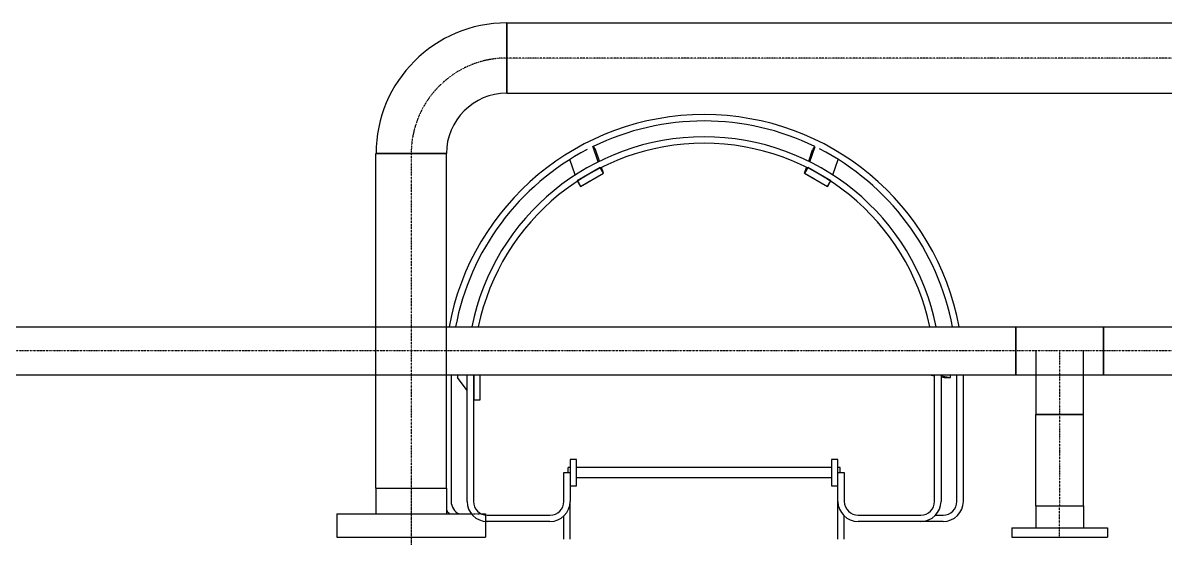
# Model space of a CAD drawing. Header units: millimetres. Extents: x -10011772 to -8149599, y 2847708 to 3434448.
# Drawn here: x -9501881 to -9496420, y 3191168 to 3193632 of the extents above; entities that cross this region are included whole.
import ezdxf

# ---------------------------------------------------------------- set-up
doc = ezdxf.new("R2010")
doc.units = ezdxf.units.MM
for name, pattern in [('DASHDOT2', [0.5, 0.25, -0.125, 0, -0.125]), ('DIVIDE2', [0.625, 0.25, -0.125, 0, -0.125, 0, -0.125]), ('HIDDEN2', [0.1875, 0.125, -0.0625])]:
    doc.linetypes.add(name, pattern=pattern)
doc.layers.add('总平面底图', color=9, linetype='Continuous')

# ---------------------------------------------------------------- blocks, each defined once
blk = doc.blocks.new('总平面底图 爆炸危险区 LOCATION I')
at = {"layer": '总平面底图', "linetype": 'Continuous'}
for p, q in [((224943.5, 132923.6), (224943.5, 133091.9)), ((224943.5, 133091.9), (224943.5, 132923.6)), ((224943.5, 133091.9), (227717.8, 133091.9)), ((224943.5, 132923.6), (227717.8, 132923.6)), ((225162.1, 132759.6), (225149.3, 132796.8)), ((225155.3, 132788.7), (225150.8, 132796.5)), ((225164.8, 132760.9), (225155.3, 132788.7)), ((225665, 132760.9), (225674.4, 132788.4)), ((225667.6, 132759.6), (225680.2, 132796.6)), ((225679, 132796.5), (225674.4, 132788.4)), ((224630.7, 132779.1), (224714.9, 132779.1)), ((224630.7, 132364.9), (224630.7, 132779.1)), ((224799, 132779.1), (224630.7, 132779.1)), ((224714.9, 132779.1), (224799, 132779.1)), ((224799, 132364.9), (224799, 132779.1)), ((225107, 132728.1), (225094.4, 132765.2)), ((225722.7, 132728.1), (225735.4, 132765.2)), ((225166.8, 132745.9), (225111.8, 132714.1)), ((225119.4, 132700.9), (225174.4, 132732.7)), ((225174.4, 132732.7), (225166.8, 132745.9)), ((225174.4, 132732.8), (225169.8, 132746.4)), ((225174.4, 132732.8), (225171, 132738.6)), ((225174.3, 132732.8), (225174.4, 132732.8)), ((225655.3, 132732.5), (225655.4, 132732.7)), ((225655.4, 132732.7), (225655.3, 132732.5)), ((225655.3, 132732.5), (225679, 132719.1)), ((225655.4, 132732.7), (225660, 132746.3)), ((225663, 132745.9), (225655.4, 132732.7)), ((225655.4, 132732.7), (225710.3, 132700.9)), ((225662.5, 132745.1), (225659.6, 132740)), ((225718, 132714.1), (225663, 132745.9)), ((225111.8, 132714.1), (225119.4, 132700.9)), ((225112.2, 132713.3), (225115.2, 132708.2)), ((225119.5, 132700.9), (225141.1, 132713.5)), ((225710.3, 132700.9), (225718, 132714.1)), ((225710.5, 132701.1), (225713.7, 132706.8)), ((225119.4, 132701), (225119.5, 132700.9)), ((225710.4, 132701.1), (225710.5, 132701.1)), ((222327.4, 132364.9), (226160.2, 132364.9)), ((226160.2, 132250.6), (226160.2, 132364.9)), ((226160.2, 132364.9), (226369.5, 132364.9)), ((226160.2, 132364.9), (226160.2, 132307.7)), ((226369.5, 132250.6), (226369.5, 132364.9)), ((226369.5, 132364.9), (226369.5, 132307.7)), ((226369.5, 132364.9), (228712.5, 132364.9)), ((226160.2, 132307.7), (226160.2, 132250.6)), ((226369.5, 132307.7), (226369.5, 132250.6)), ((222327.4, 132250.6), (226160.2, 132250.6)), ((224630.7, 131979.5), (224630.7, 132250.6)), ((224799, 131979.5), (224799, 132250.6)), ((224810.4, 132250.6), (224810.4, 131947.9)), ((224825.6, 132250.6), (224825.6, 132243.9)), ((224848.5, 132212.6), (224825.6, 132243.9)), ((224848.5, 131947.9), (224848.5, 132250.6)), ((224863.7, 132250.6), (224863.7, 131947.9)), ((224864.6, 132250.6), (224864.6, 132190.5)), ((224879.8, 132190.5), (224879.8, 132250.6)), ((225954.2, 132250.6), (225966.1, 132248.2)), ((225966.1, 131947.9), (225966.1, 132250.6)), ((225981.3, 132250.6), (225981.3, 131947.9)), ((225981.3, 132248.2), (226004.1, 132243.8)), ((225981.3, 132245.3), (225988.9, 132243.8)), ((225988.9, 132243.8), (226004.1, 132243.8)), ((226004.1, 132243.8), (226004.1, 132250.6)), ((226019.4, 131947.9), (226019.4, 132250.6)), ((226034.6, 132250.6), (226034.6, 131947.9)), ((226160.2, 132250.6), (226369.5, 132250.6)), ((226207.7, 132250.6), (226207.7, 132155.3)), ((226322, 132155.3), (226322, 132250.6)), ((226369.5, 132250.6), (228712.5, 132250.6)), ((224864.6, 132190.6), (224863.7, 132191.7)), ((224864.6, 132190.5), (224879.8, 132190.5)), ((226207.7, 132155.3), (226264.9, 132155.3)), ((226207.7, 131936.8), (226207.7, 132155.3)), ((226264.9, 132155.3), (226207.7, 132155.3)), ((226264.9, 132155.3), (226322, 132155.3)), ((226322, 132155.3), (226264.9, 132155.3)), ((226322, 131936.8), (226322, 132155.3)), ((225089.8, 132016.5), (225089.8, 132029.2)), ((225094.8, 132029.2), (225089.8, 132029.2)), ((225110.1, 132048.2), (225094.8, 132048.2)), ((225094.8, 132048.2), (225094.8, 131984.7)), ((225110.1, 131984.7), (225110.1, 132048.2)), ((225719.7, 132029.2), (225110.1, 132029.2)), ((225719.7, 132048.2), (225719.7, 131984.7)), ((225734.9, 132048.2), (225719.7, 132048.2)), ((225734.9, 131984.7), (225734.9, 132048.2)), ((225740, 132029.2), (225734.9, 132029.2)), ((225740, 132016.5), (225740, 132029.2)), ((225079.6, 131947.9), (225079.6, 132016.5)), ((225079.6, 132016.5), (225094.8, 132016.5)), ((225719.7, 132003.8), (225110.1, 132003.8)), ((225734.9, 132016.5), (225750.2, 132016.5)), ((225750.2, 132016.5), (225750.2, 131947.9)), ((224630.7, 131979.5), (224714.9, 131979.5)), ((224630.7, 131979.5), (224714.9, 131979.5)), ((224630.7, 131979.5), (224630.7, 131917.7)), ((224714.9, 131979.5), (224799, 131979.5)), ((224714.9, 131979.5), (224799, 131979.5)), ((224799, 131979.5), (224799, 131917.7)), ((225094.8, 131984.7), (225110.1, 131984.7)), ((225094.8, 131984.7), (225094.8, 131947.9)), ((225719.7, 131984.7), (225734.9, 131984.7)), ((225734.9, 131947.9), (225734.9, 131984.7)), ((225094.8, 131857.7), (225094.8, 131947.9)), ((225734.9, 131857.7), (225734.9, 131947.9)), ((224537.1, 131917.7), (224714.9, 131917.7)), ((224537.1, 131917.7), (224537.1, 131862.2)), ((224714.9, 131917.7), (224859, 131917.7)), ((224883.3, 131917.7), (224892.7, 131917.7)), ((224892.7, 131917.7), (224892.7, 131915.1)), ((224896.7, 131914.9), (225046.6, 131914.9)), ((225079.6, 131857.7), (225079.6, 131912.7)), ((225750.2, 131857.7), (225750.2, 131912.7)), ((225783.2, 131914.9), (225933, 131914.9)), ((225968.2, 131914.9), (225986.4, 131914.9)), ((226207.7, 131936.8), (226264.9, 131936.8)), ((226207.7, 131936.8), (226207.7, 131884.5)), ((226207.7, 131936.8), (226264.9, 131936.8)), ((226264.9, 131936.8), (226322, 131936.8)), ((226264.9, 131936.8), (226322, 131936.8)), ((226322, 131936.8), (226322, 131884.5)), ((224892.7, 131899.8), (224892.7, 131862.2)), ((224896.7, 131899.6), (224892.7, 131899.6)), ((225046.6, 131899.6), (224896.7, 131899.6)), ((225933, 131899.6), (225783.2, 131899.6)), ((225986.4, 131899.6), (225933, 131899.6)), ((224537.1, 131862.2), (224714.9, 131862.2)), ((224714.9, 131862.2), (224892.7, 131862.2)), ((226150.6, 131884.5), (226264.9, 131884.5)), ((226150.6, 131884.5), (226150.6, 131862.2)), ((226150.6, 131862.2), (226264.9, 131862.2)), ((226264.9, 131884.5), (226379.2, 131884.5)), ((226264.9, 131862.2), (226379.2, 131862.2)), ((226379.2, 131884.5), (226379.2, 131862.2))]:
    blk.add_line(p, q, dxfattribs=at)
at = {"layer": '总平面底图', "linetype": 'DIVIDE2'}
for p, q in [((224943.5, 133007.7), (224943.5, 133007.7)), ((224943.5, 133007.7), (224943.5, 133007.7)), ((227717.8, 133007.7), (224943.5, 133007.7)), ((224714.9, 132779.1), (224714.9, 132364.9)), ((224714.9, 132779.1), (224714.9, 132779.1)), ((224714.9, 132779.1), (224714.9, 132779.1)), ((224714.9, 132364.9), (224714.9, 132250.6)), ((226160.2, 132307.7), (222327.4, 132307.7)), ((226160.2, 132307.7), (226160.2, 132307.7)), ((226369.5, 132307.7), (226160.2, 132307.7)), ((226160.2, 132307.7), (226160.2, 132307.7)), ((226264.9, 132307.7), (226264.9, 132250.6)), ((226369.5, 132307.7), (226369.5, 132307.7)), ((228712.5, 132307.7), (226369.5, 132307.7)), ((224714.9, 132250.6), (224714.9, 132007)), ((226264.9, 132250.6), (226264.9, 132155.3)), ((226264.9, 132155.3), (226264.9, 131936.8)), ((226264.9, 132155.3), (226264.9, 132155.3)), ((226264.9, 132155.3), (226264.9, 132155.3)), ((226264.9, 131862.2), (226264.9, 131936.8))]:
    blk.add_line(p, q, dxfattribs=at)
at = {"layer": '总平面底图', "linetype": 'HIDDEN2'}
for p, q in [((224630.7, 132250.6), (224630.7, 132364.9)), ((224799, 132250.6), (224799, 132364.9)), ((226207.7, 132307.7), (226207.7, 132250.6)), ((226322, 132250.6), (226322, 132307.7)), ((224859, 131917.7), (224883.3, 131917.7)), ((224892.7, 131915.1), (224892.7, 131899.8))]:
    blk.add_line(p, q, dxfattribs=at)
at = {"layer": '总平面底图', "linetype": 'DASHDOT2'}
blk.add_line((224714.9, 132007), (224714.9, 131667.7), dxfattribs=at)
at = {"layer": '总平面底图', "linetype": 'Continuous'}
for centre, radius, start, end in [((224943.5, 132779.1), 312.7, 90, 180), ((224943.5, 132779.1), 144.5, 90, 180), ((225414.9, 132252.7), 619.8, 10.4283, 169.5717), ((225414.9, 132252.7), 604.5, 64.0018, 116.0044), ((225414.9, 132252.7), 566.4, 11.423, 168.577), ((225414.9, 132252.7), 604.5, 117.4959, 169.3057), ((225414.9, 132252.7), 551.2, 11.7433, 168.2567), ((225414.9, 132252.7), 604.5, 10.6943, 62.8505), ((224843.4, 131947.9), 33, 180, 245.9669), ((224896.7, 131947.9), 48.3, 180, 270), ((224896.7, 131947.9), 33, 180, 270), ((225046.6, 131947.9), 48.3, 270, 0), ((225046.6, 131947.9), 33, 270, 0), ((225783.2, 131947.9), 48.3, 180, 270), ((225783.2, 131947.9), 33, 180, 270), ((225933, 131947.9), 33, 270, 0), ((225933, 131947.9), 48.3, 270, 0), ((225986.4, 131947.9), 48.3, 270, 0), ((225986.4, 131947.9), 33, 270, 0), ((224843.4, 131947.9), 48.3, 203.1848, 218.6746)]:
    blk.add_arc(centre, radius, start, end, dxfattribs=at)
at = {"layer": '总平面底图', "linetype": 'DIVIDE2'}
blk.add_arc((224943.5, 132779.1), 228.6, 90, 180, dxfattribs=at)

msp = doc.modelspace()

# ---------------------------------------------------------------- block references
at = {"layer": '总平面底图', "xscale": 2, "yscale": 2, "zscale": 2}
msp.add_blockref('总平面底图 爆炸危险区 LOCATION I', (-9949454.3, 2927447.9), dxfattribs=at)

doc.saveas('drawing.dxf')
